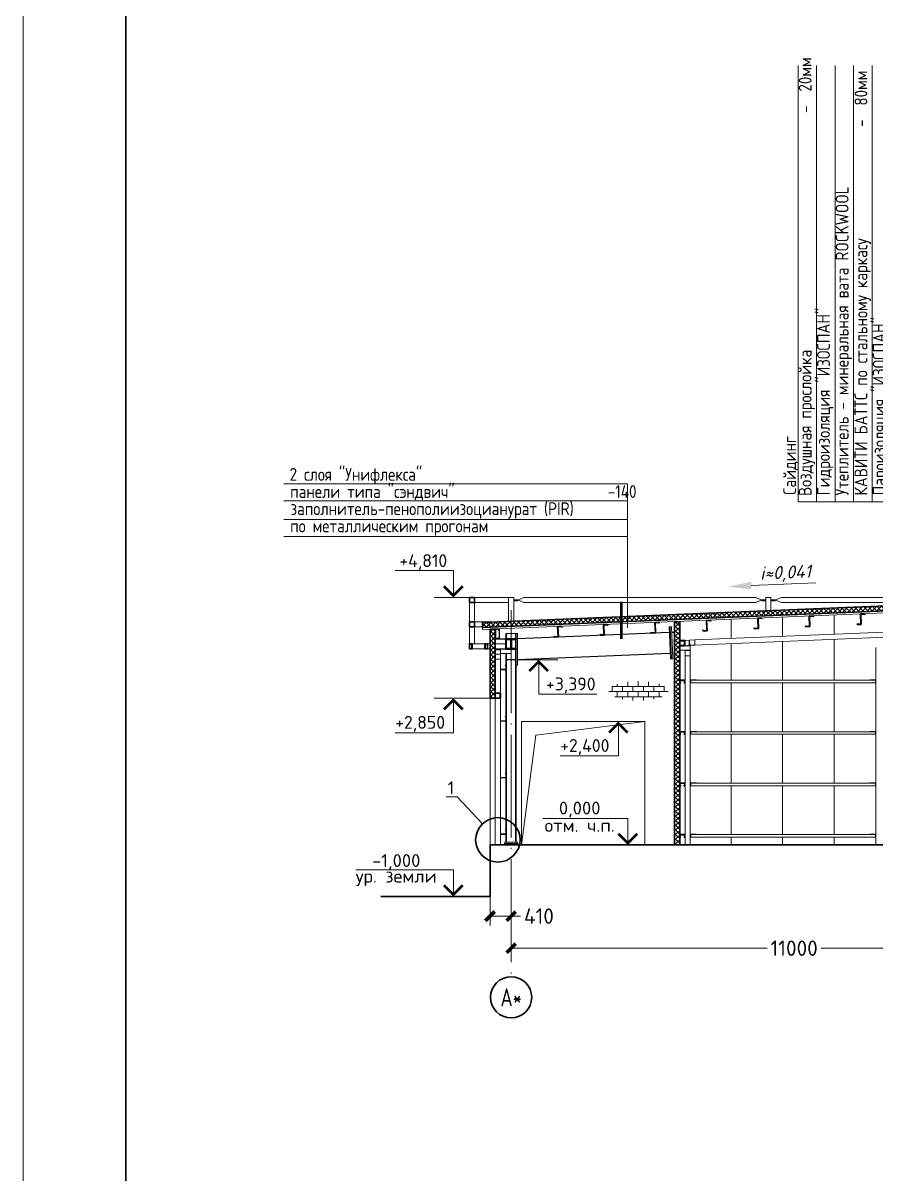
# Model space of a CAD drawing. Extents: x -965262 to 1142518, y -357520 to 71675.
# Drawn here: x -345832 to -329256, y -201892 to -179529 of the extents above; entities that cross this region are included whole.
import ezdxf

# ---------------------------------------------------------------- set-up
doc = ezdxf.new("R2010")
doc.units = 0
doc.header["$LTSCALE"] = 10
doc.linetypes.add('DOTE', pattern=[2.42, 2, -0.2, 0.02, -0.2])
doc.layers.get('0').update_dxf_attribs({"linetype": 'CONTINUOUS', "lineweight": 30})
doc.layers.get('Defpoints').update_dxf_attribs({"linetype": 'CONTINUOUS'})
doc.layers.add('DOTE', color=7, linetype='DOTE', lineweight=9)
doc.styles.add('GOST 2.304', font='isocpeur.ttf', dxfattribs={"width": 0.75, "height": 250})
doc.styles.get("Standard").update_dxf_attribs({"font": 'isocpeur.ttf', "height": 300})
doc.dimstyles.get("Standard").update_dxf_attribs({"dimscale": 100, "dimtxt": 300, "dimasz": 1.8, "dimexe": 1.8, "dimexo": 0.625, "dimgap": 0.9, "dimtad": 0, "dimdec": 0, "dimzin": 0, "dimdsep": 46, "dimtxsty": 'Standard', "dimblk": 'ARCHTICK', "dimcen": 0.9, "dimclrd": 256, "dimclre": 256, "dimclrt": 256, "dimadec": 0, "dimazin": 0, "dimtfac": 1, "dimtdec": 0, "dimtofl": 0, "dimtmove": 0, "dimatfit": 3, "dimfxl": 1, "dimtolj": 1, "dimtzin": 0, "dimlwd": 15, "dimlwe": 15, "dimarcsym": 0})
pattern_1 = [(45, (-342126.707, -358566.054), (-44.90128, 44.90128), []), (135, (-342126.707, -358566.054), (-44.90128, -44.90128), [])]

# ---------------------------------------------------------------- blocks, each defined once
blk = doc.blocks.new('A$C57D11917')
for p, q in [((-13356, 2082), (-13456, 2082)), ((-13456, 2082), (-13456, 1982)), ((-13453, 2080), (-13358, 2080)), ((-13453, 1985), (-13453, 2080)), ((-13358, 2080), (-13358, 1985)), ((-13356, 1982), (-13356, 2082)), ((-13456, 1982), (-13356, 1982)), ((-13358, 1985), (-13453, 1985)), ((-13356, 1609), (-13456, 1609)), ((-13456, 1609), (-13456, 1509)), ((-13453, 1607), (-13358, 1607)), ((-13453, 1511), (-13453, 1607)), ((-13358, 1607), (-13358, 1511)), ((-13356, 1509), (-13356, 1609)), ((-13456, 1509), (-13356, 1509)), ((-13358, 1511), (-13453, 1511)), ((-13456, 1182), (-13456, 1082)), ((-13406, 1182), (-13456, 1182)), ((-13453, 1180), (-13408, 1180)), ((-13453, 1085), (-13453, 1180)), ((-13408, 1180), (-13408, 1085)), ((-13406, 1082), (-13406, 1182)), ((-13155, 1182), (-13155, 1082)), ((-13105, 1182), (-13155, 1182)), ((-13153, 1180), (-13107, 1180)), ((-13153, 1085), (-13153, 1180)), ((-13107, 1180), (-13107, 1085)), ((-13105, 1082), (-13105, 1182)), ((-12746, 1276), (-12746, 1264)), ((-12546, 1276), (-12746, 1276)), ((-12746, 1264), (-12663, 1264)), ((-12650, 1251), (-12650, 1101)), ((-12642, 1101), (-12642, 1251)), ((-12629, 1264), (-12546, 1264)), ((-12546, 1264), (-12546, 1276)), ((-13456, 1082), (-13406, 1082)), ((-13408, 1085), (-13453, 1085)), ((-13155, 1082), (-13105, 1082)), ((-13107, 1085), (-13153, 1085)), ((-12746, 1088), (-12746, 1076)), ((-12663, 1088), (-12746, 1088)), ((-12746, 1076), (-12546, 1076)), ((-12546, 1088), (-12629, 1088)), ((-12546, 1076), (-12546, 1088))]:
    blk.add_line(p, q)
at = {"lineweight": 15}
for p, q in [((-13356, 2082), (-12696, 2082)), ((-12696, 2082), (-12696, 1619)), ((-12696, 2082), (-12596, 2082)), ((-12596, 2082), (-12596, 1623)), ((-12516, 2028), (-12596, 2028)), ((-12596, 2028), (-12596, 2019)), ((-12596, 2019), (-12516, 2019)), ((-12586, 2037), (-12586, 2028)), ((-12586, 2037), (-12501, 2037)), ((-12586, 2028), (-12501, 2028)), ((-12516, 2019), (-12516, 2028)), ((-12501, 2037), (-12401, 2082)), ((-12501, 2037), (-12501, 2028)), ((-12501, 2028), (-12401, 1982)), ((-12401, 2082), (-7891, 2082)), ((-7791, 2037), (-7891, 2082)), ((-7791, 2028), (-7891, 1982)), ((-7706, 2037), (-7791, 2037)), ((-7791, 2037), (-7791, 2028)), ((-7706, 2028), (-7791, 2028)), ((-7776, 2028), (-7696, 2028)), ((-7776, 2019), (-7776, 2028)), ((-7696, 2019), (-7776, 2019)), ((-7706, 2037), (-7706, 2028)), ((-7696, 2082), (-7696, 1826)), ((-7696, 2082), (-7596, 2082)), ((-7696, 2028), (-7696, 2019)), ((-7596, 2082), (-7596, 1830)), ((-7516, 2028), (-7596, 2028)), ((-7596, 2028), (-7596, 2019)), ((-7596, 2019), (-7516, 2019)), ((-7586, 2037), (-7586, 2028)), ((-7586, 2037), (-7501, 2037)), ((-7586, 2028), (-7501, 2028)), ((-7516, 2019), (-7516, 2028)), ((-7501, 2037), (-7401, 2082)), ((-7501, 2037), (-7501, 2028)), ((-7501, 2028), (-7401, 1982)), ((-7401, 2082), (-2046, 2082)), ((-13456, 1982), (-13456, 1609)), ((-13356, 1982), (-13356, 1609)), ((-13356, 1982), (-12696, 1982)), ((-12401, 1982), (-7891, 1982)), ((-7401, 1982), (-3908, 1982)), ((-13356, 1609), (-12932, 1609)), ((-9846, 1579), (-9838, 1394)), ((-9840, 1579), (-9846, 1579)), ((-9832, 1394), (-9840, 1579)), ((-13456, 1509), (-13456, 1082)), ((-13356, 1509), (-13356, 1182)), ((-13356, 1509), (-13202, 1509)), ((-12869, 1468), (-12875, 1468)), ((-12875, 1278), (-12875, 1468)), ((-12869, 1468), (-12869, 1278)), ((-12746, 1385), (-12746, 1276)), ((-12746, 1385), (-12734, 1385)), ((-12734, 1276), (-12734, 1385)), ((-12734, 1385), (-12558, 1385)), ((-12558, 1385), (-12558, 1276)), ((-12558, 1385), (-12546, 1385)), ((-12546, 1385), (-12522, 1385)), ((-12546, 1385), (-12546, 1276)), ((-9572, 1405), (-12522, 1283)), ((-12522, 1277), (-9572, 1399)), ((-12522, 1385), (-12522, 765)), ((-11730, 1501), (-11736, 1500)), ((-11736, 1500), (-11728, 1316)), ((-11722, 1316), (-11730, 1501)), ((-10839, 1538), (-10845, 1537)), ((-10845, 1537), (-10837, 1352)), ((-10831, 1353), (-10839, 1538)), ((-9577, 1509), (-9553, 1510)), ((-9551, 889), (-9577, 1509)), ((-9529, 1511), (-9553, 1510)), ((-9553, 1510), (-9527, 890)), ((-9553, 1510), (-9527, 890)), ((-9503, 891), (-9529, 1511)), ((-9524, 1407), (-9471, 1409)), ((-9471, 1403), (-9524, 1401)), ((-13406, 1182), (-13155, 1182)), ((-13105, 1182), (-13056, 1182)), ((-12956, 1182), (-12758, 1182)), ((-12936, 1272), (-12936, 1278)), ((-12936, 1278), (-12746, 1278)), ((-12936, 1272), (-12746, 1272)), ((-12746, 1262), (-12758, 1262)), ((-12758, 1262), (-12758, 1076)), ((-12746, 1264), (-12746, 1088)), ((-12746, 1262), (-12746, 1088)), ((-12734, 1088), (-12734, 1264)), ((-12633, 1246), (-12642, 1246)), ((-12633, 1264), (-12633, 1246)), ((-12633, 1246), (-12633, 1106)), ((-12558, 1264), (-12558, 1088)), ((-12546, 1264), (-12546, 1088)), ((-13405, 1082), (-13155, 1082)), ((-13105, 1082), (-13056, 1082)), ((-12956, 1082), (-12758, 1082)), ((-12746, 996), (-12746, -2671)), ((-12734, -2671), (-12734, 996)), ((-12642, 1106), (-12633, 1106)), ((-12633, 1106), (-12633, 1089)), ((-12558, 1076), (-12558, -2671)), ((-12546, 1076), (-12546, -2671)), ((-9556, 999), (-12522, 876)), ((-12522, 870), (-9555, 993)), ((-9508, 1001), (-9471, 1003)), ((-9471, 997), (-9507, 995)), ((-12522, 765), (-12546, 765)), ((-9527, 890), (-9551, 889)), ((-9527, 890), (-9503, 891)), ((-12771, -2671), (-12771, -2696)), ((-12771, -2671), (-12521, -2671)), ((-12521, -2671), (-12521, -2696)), ((-12521, -2696), (-12771, -2696))]:
    blk.add_line(p, q, dxfattribs=at)
for centre, start, end in [((-12663, 1251), 0, 90), ((-12629, 1251), 90, 180), ((-12663, 1101), 270, 0), ((-12629, 1101), 180, 270)]:
    blk.add_arc(centre, 13, start, end)
blk = doc.blocks.new('_ArchTick')
at = {"color": 0, "linetype": 'ByBlock', "lineweight": 0, "const_width": 0.4}
blk.add_lwpolyline([(-0.5, -0.5), (0.5, 0.5)], dxfattribs=at)
blk = doc.blocks.new('*D65')
at = {"lineweight": 15, "transparency": 16777216}
for p, q in [((-336756, -195915), (-336756, -197062)), ((-336346, -196820), (-336346, -196702)), ((-336756, -196882), (-336346, -196882)), ((-336346, -196882), (-336166, -196882))]:
    blk.add_line(p, q, dxfattribs=at)
at = {"layer": 'Defpoints', "color": 0, "lineweight": 15, "transparency": 16777216}
for p in [(-336756, -195852), (-336756, -196882), (-336346, -196882)]:
    blk.add_point(p, dxfattribs=at)
at = {"lineweight": 15, "transparency": 16777216, "xscale": 180, "yscale": 180, "zscale": 180, "rotation": 180}
blk.add_blockref('_ArchTick', (-336756, -196882), dxfattribs=at)
at = {"lineweight": 15, "transparency": 16777216, "xscale": 180, "yscale": 180, "zscale": 180}
blk.add_blockref('_ArchTick', (-336346, -196882), dxfattribs=at)
at = {"lineweight": 15, "transparency": 16777216, "insert": (-335806, -196882), "char_height": 300, "attachment_point": 5}
blk.add_mtext('\\A1;410', dxfattribs=at)
blk = doc.blocks.new('*D64')
at = {"lineweight": 15, "transparency": 16777216}
for p, q in [((-336346, -197443), (-336346, -197325)), ((-325346, -197443), (-325346, -197325)), ((-336346, -197505), (-331371, -197505)), ((-325346, -197505), (-330321, -197505))]:
    blk.add_line(p, q, dxfattribs=at)
at = {"layer": 'Defpoints', "color": 0, "lineweight": 15, "transparency": 16777216}
for p in [(-336346, -197505), (-336346, -197505), (-325346, -197505, -1451)]:
    blk.add_point(p, dxfattribs=at)
at = {"lineweight": 15, "transparency": 16777216, "xscale": 180, "yscale": 180, "zscale": 180, "rotation": 180}
blk.add_blockref('_ArchTick', (-336346, -197505), dxfattribs=at)
at = {"lineweight": 15, "transparency": 16777216, "xscale": 180, "yscale": 180, "zscale": 180}
blk.add_blockref('_ArchTick', (-325346, -197505), dxfattribs=at)
at = {"lineweight": 15, "transparency": 16777216, "insert": (-330846, -197505), "char_height": 300, "attachment_point": 5}
blk.add_mtext('\\A1;11000', dxfattribs=at)

msp = doc.modelspace()

# ---------------------------------------------------------------- hatches: boundary and pattern name
at = {"lineweight": 15}
h = msp.add_hatch(dxfattribs=at)
h.set_pattern_fill('ANSI37', color=30, scale=20)
h.set_pattern_definition(pattern_1)
h.paths.add_polyline_path([(-325347.7, -190796.8), (-325351.8, -190696.9), (-336906, -191175), (-336901.9, -191274.9)])
h = msp.add_hatch(dxfattribs=at)
h.set_pattern_fill('ANSI37', color=30, scale=20)
h.set_pattern_definition([(45, (-339032.66, -366864.93), (-44.90128, 44.90128), []), (135, (-339032.66, -366864.93), (-44.90128, -44.90128), [])])
h.paths.add_polyline_path([(-333071, -191770.9), (-333171, -191775.1), (-333171, -195498.3), (-333071, -195498.3)])
h.paths.add_polyline_path([(-333171, -191159.5), (-333071, -191159.5), (-333071, -191770.9), (-333171, -191775.1)])
h.paths.add_polyline_path([(-333171, -191160.6), (-333071, -191160.6), (-333071, -191159.5), (-333171, -191159.5)], flags=16)
h = msp.add_hatch(dxfattribs=at)
h.set_pattern_fill('ANSI37', color=30, scale=20)
h.set_pattern_definition(pattern_1)
h.paths.add_polyline_path([(-336756, -192648.3), (-336656, -192648.3), (-336656, -191308.9), (-336756, -191308.9)])
h = msp.add_hatch(dxfattribs=at)
h.set_pattern_fill('AR-B816', color=1, scale=0.5)
h.set_pattern_definition([(0, (-338856.56, -366864.93), (0, 101.6), []), (90, (-338856.56, -366864.93), (-101.6, 101.6), [101.6, -101.6])])
edge = h.paths.add_edge_path()
edge.add_ellipse((-333871.7, -192507), major_axis=(576.4, 0), ratio=0.3284225, start_angle=0, end_angle=360)

# ---------------------------------------------------------------- linework, layer by layer
for p, q in [((-330769, -180357, -4711.1), (-330769, -188831.8, -4711.1)), ((-330409.6, -180357, -4711.1), (-330409.6, -188831.8, -4711.1)), ((-330050.3, -180357, -4711.1), (-330050.3, -188831.8, -4711.1)), ((-329690.9, -180357, -4711.1), (-329690.9, -188831.8, -4711.1)), ((-329331.6, -180357, -4711.1), (-329331.6, -188831.8, -4711.1)), ((-340763, -188480.1, -3259.8), (-334084.7, -188480.1, -3259.8)), ((-334084.7, -191278.3, -3259.8), (-334084.7, -188480.1, -3259.8)), ((-340763, -188813.8, -3259.8), (-334084.7, -188813.8, -3259.8)), ((-325256, -188831.8, -4711.1), (-330769, -188831.8, -4711.1)), ((-340763, -189173.1, -3259.8), (-334084.7, -189173.1, -3259.8)), ((-340763, -189506.8, -3259.8), (-334084.7, -189506.8, -3259.8)), ((-337469.1, -190163.9, -4711.1), (-337469.1, -190690.3, -4711.1)), ((-337156, -190690.3, -4711.1), (-337839.7, -190690.3, -4711.1)), ((-336581, -191494.3, -4711.1), (-336581, -191304.3, -4711.1)), ((-336581, -191304.3, -4711.1), (-336575, -191304.3, -4711.1)), ((-336575, -191494.3, -4711.1), (-336575, -191304.3, -4711.1)), ((-325892.9, -191231, -4711.1), (-332778.3, -191515.9, -4711.1)), ((-325888.8, -191330.9, -4711.1), (-332774.1, -191615.8, -4711.1)), ((-336581, -191494.3, -4711.1), (-336575, -191494.3, -4711.1)), ((-333071, -191628.5, -4711.1), (-333071, -191713.5, -4711.1)), ((-332888.2, -191520.5, -4711.1), (-332971, -191523.9, -4711.1)), ((-332971, -191523.9, -4711.1), (-332971, -191528.5, -4711.1)), ((-332884, -191620.4, -4711.1), (-332971, -191628.5, -4711.1)), ((-332866, -191628.5, -4711.1), (-332971, -191628.5, -4711.1)), ((-332878.2, -191520.1, -4711.1), (-332888.2, -191520.5, -4711.1)), ((-332884, -191620.4, -4711.1), (-332888.2, -191520.5, -4711.1)), ((-332884, -191620.4, -4711.1), (-332874, -191620, -4711.1)), ((-332878.2, -191520.1, -4711.1), (-332778.3, -191515.9, -4711.1)), ((-332878.2, -191520.1, -4711.1), (-332778.3, -191515.9, -4711.1)), ((-332874, -191620, -4711.1), (-332878.2, -191520.1, -4711.1)), ((-332878.2, -191520.1, -4711.1), (-332878, -191523.2, -4711.1)), ((-332874, -191620, -4711.1), (-332878.2, -191520.1, -4711.1)), ((-332874.2, -191616.8, -4711.1), (-332874, -191620, -4711.1)), ((-332874, -191620, -4711.1), (-332774.1, -191615.8, -4711.1)), ((-332874, -191620, -4711.1), (-332774.1, -191615.8, -4711.1)), ((-332866, -191713.5, -4711.1), (-332866, -191628.5, -4711.1)), ((-332778.3, -191515.9, -4711.1), (-332774.1, -191615.8, -4711.1)), ((-332774.1, -191615.8, -4711.1), (-332778.3, -191515.9, -4711.1)), ((-332778.3, -191515.9, -4711.1), (-332778.1, -191519.1, -4711.1)), ((-332774.3, -191612.6, -4711.1), (-332774.1, -191615.8, -4711.1)), ((-336656, -191776.3, -4711.1), (-336656, -191696.3, -4711.1)), ((-336656, -191696.3, -4711.1), (-336346, -191696.3, -4711.1)), ((-336656, -195489.3, -4711.1), (-336656, -191706.3, -4711.1)), ((-336556, -191706.3, -4711.1), (-336656, -191706.3, -4711.1)), ((-336556, -191791.3, -4711.1), (-336656, -191791.3, -4711.1)), ((-336556, -191706.3, -4711.1), (-336556, -195489.3, -4711.1)), ((-336556, -191776.3, -4711.1), (-336346, -191776.3, -4711.1)), ((-336346, -191776.3, -4711.1), (-336346, -191696.3, -4711.1)), ((-333071, -191713.5, -4711.1), (-332866, -191713.5, -4711.1)), ((-332966, -191713.5, -4711.1), (-332966, -191723.5, -4711.1)), ((-332966, -191723.5, -4711.1), (-332866, -191723.5, -4711.1)), ((-332966, -191723.5, -4711.1), (-332966, -191823.5, -4711.1)), ((-332966, -191723.5, -4711.1), (-332866, -191723.5, -4711.1)), ((-332963.7, -191723.5, -4711.1), (-332966, -191723.5, -4711.1)), ((-332966, -191723.5, -4711.1), (-332966, -191823.5, -4711.1)), ((-332966, -191823.5, -4711.1), (-332866, -191823.5, -4711.1)), ((-332963.7, -191823.5, -4711.1), (-332966, -191823.5, -4711.1)), ((-332966, -191823.5, -4711.1), (-332866, -191823.5, -4711.1)), ((-332966, -191823.5, -4711.1), (-332966, -195489.3, -4711.1)), ((-332866, -191723.5, -4711.1), (-332868.3, -191723.5, -4711.1)), ((-332866, -191823.5, -4711.1), (-332868.3, -191823.5, -4711.1)), ((-332866, -191723.5, -4711.1), (-332866, -191713.5, -4711.1)), ((-332866, -191723.5, -4711.1), (-332866, -191823.5, -4711.1)), ((-332866, -191723.5, -4711.1), (-332866, -191823.5, -4711.1)), ((-332866, -191823.5, -4711.1), (-332866, -195489.3, -4711.1)), ((-329256, -191663.8, -4711.1), (-329256, -195489.3, -4711.1)), ((-336556, -191891.3, -4711.1), (-336656, -191891.3, -4711.1)), ((-336451.1, -192085.2, -4711.1), (-336556, -192085.2, -4711.1)), ((-336556, -192090.3, -4711.1), (-336446, -192090.3, -4711.1)), ((-336459.6, -192002.7, -4711.1), (-336462.9, -192006.6, -4711.1)), ((-336462.9, -192006.6, -4711.1), (-336451.1, -192016.5, -4711.1)), ((-336446, -192014.1, -4711.1), (-336459.6, -192002.7, -4711.1)), ((-336451.1, -192016.5, -4711.1), (-336451.1, -192085.2, -4711.1)), ((-336446, -192090.3, -4711.1), (-336446, -192014.1, -4711.1)), ((-336222, -191902.3, -4711.1), (-335439.9, -191902.2, -4711.1)), ((-335810.5, -191902.2, -4711.1), (-335810.5, -192571.5, -4711.1)), ((-332866, -192292.3, -4711.1), (-332746, -192292.3, -4711.1)), ((-332856, -192298.3, -4711.1), (-332866, -192298.3, -4711.1)), ((-332856, -192348.3, -4711.1), (-332856, -192298.3, -4711.1)), ((-332856, -192298.3, -4711.1), (-329266, -192298.3, -4711.1)), ((-332746, -192292.3, -4711.1), (-332746, -192298.3, -4711.1)), ((-329256, -192292.3, -4711.1), (-329376, -192292.3, -4711.1)), ((-329376, -192298.3, -4711.1), (-329376, -192292.3, -4711.1)), ((-329256, -192298.3, -4711.1), (-329266, -192298.3, -4711.1)), ((-329266, -192348.3, -4711.1), (-329266, -192298.3, -4711.1)), ((-332856, -192348.3, -4711.1), (-329266, -192348.3, -4711.1)), ((-336756, -192648.3, -4711.1), (-337839.7, -192648.3, -3259.8)), ((-337469.1, -192648.3, -3259.8), (-337469.1, -193317.6, -3259.8)), ((-336451.1, -193085.2, -4711.1), (-336556, -193085.2, -4711.1)), ((-336556, -193090.3, -4711.1), (-336446, -193090.3, -4711.1)), ((-336459.6, -193002.7, -4711.1), (-336462.9, -193006.6, -4711.1)), ((-336462.9, -193006.6, -4711.1), (-336451.1, -193016.5, -4711.1)), ((-336446, -193014.1, -4711.1), (-336459.6, -193002.7, -4711.1)), ((-336451.1, -193016.5, -4711.1), (-336451.1, -193085.2, -4711.1)), ((-336446, -193090.3, -4711.1), (-336446, -193014.1, -4711.1)), ((-334263, -193098.3, -4711.1), (-334263, -193767.6, -4711.1)), ((-332866, -193292.3, -4711.1), (-332746, -193292.3, -4711.1)), ((-332856, -193298.3, -4711.1), (-332866, -193298.3, -4711.1)), ((-332856, -193348.3, -4711.1), (-332856, -193298.3, -4711.1)), ((-332856, -193298.3, -4711.1), (-329266, -193298.3, -4711.1)), ((-332856, -193348.3, -4711.1), (-329266, -193348.3, -4711.1)), ((-332746, -193292.3, -4711.1), (-332746, -193298.3, -4711.1)), ((-329256, -193292.3, -4711.1), (-329376, -193292.3, -4711.1)), ((-329376, -193298.3, -4711.1), (-329376, -193292.3, -4711.1)), ((-329266, -193348.3, -4711.1), (-329266, -193298.3, -4711.1)), ((-329256, -193298.3, -4711.1), (-329266, -193298.3, -4711.1)), ((-336459.6, -194102.7, -4711.1), (-336462.9, -194106.6, -4711.1)), ((-336462.9, -194106.6, -4711.1), (-336451.1, -194116.5, -4711.1)), ((-336446, -194114.1, -4711.1), (-336459.6, -194102.7, -4711.1)), ((-336451.1, -194185.2, -4711.1), (-336556, -194185.2, -4711.1)), ((-336556, -194190.3, -4711.1), (-336446, -194190.3, -4711.1)), ((-336451.1, -194116.5, -4711.1), (-336451.1, -194185.2, -4711.1)), ((-336446, -194190.3, -4711.1), (-336446, -194114.1, -4711.1)), ((-332866, -194292.3, -4711.1), (-332746, -194292.3, -4711.1)), ((-332856, -194298.3, -4711.1), (-332866, -194298.3, -4711.1)), ((-332856, -194348.3, -4711.1), (-332856, -194298.3, -4711.1)), ((-332856, -194298.3, -4711.1), (-329266, -194298.3, -4711.1)), ((-332746, -194292.3, -4711.1), (-332746, -194298.3, -4711.1)), ((-329256, -194292.3, -4711.1), (-329376, -194292.3, -4711.1)), ((-329376, -194298.3, -4711.1), (-329376, -194292.3, -4711.1)), ((-329266, -194348.3, -4711.1), (-329266, -194298.3, -4711.1)), ((-329256, -194298.3, -4711.1), (-329266, -194298.3, -4711.1)), ((-332856, -194348.3, -4711.1), (-329266, -194348.3, -4711.1)), ((-334077.4, -195498.3, -4711.1), (-334077.4, -194985.2, -4711.1)), ((-336459.6, -195202.7, -4711.1), (-336462.9, -195206.6, -4711.1)), ((-336462.9, -195206.6, -4711.1), (-336451.1, -195216.5, -4711.1)), ((-336446, -195214.1, -4711.1), (-336459.6, -195202.7, -4711.1)), ((-336451.1, -195216.5, -4711.1), (-336451.1, -195285.2, -4711.1)), ((-336446, -195290.3, -4711.1), (-336446, -195214.1, -4711.1)), ((-336451.1, -195285.2, -4711.1), (-336556, -195285.2, -4711.1)), ((-336556, -195290.3, -4711.1), (-336446, -195290.3, -4711.1)), ((-332866, -195292.3, -4711.1), (-332746, -195292.3, -4711.1)), ((-332856, -195298.3, -4711.1), (-332866, -195298.3, -4711.1)), ((-332856, -195348.3, -4711.1), (-332856, -195298.3, -4711.1)), ((-332856, -195298.3, -4711.1), (-329266, -195298.3, -4711.1)), ((-332856, -195348.3, -4711.1), (-329266, -195348.3, -4711.1)), ((-332746, -195292.3, -4711.1), (-332746, -195298.3, -4711.1)), ((-329256, -195292.3, -4711.1), (-329376, -195292.3, -4711.1)), ((-329376, -195298.3, -4711.1), (-329376, -195292.3, -4711.1)), ((-329266, -195348.3, -4711.1), (-329266, -195298.3, -4711.1)), ((-329256, -195298.3, -4711.1), (-329266, -195298.3, -4711.1)), ((-336546, -195489.3, -4711.1), (-336656, -195489.3, -4711.1)), ((-336546, -195498.3, -4711.1), (-336656, -195498.3, -4711.1)), ((-336546, -195498.3, -4711.1), (-336546, -195489.3, -4711.1)), ((-336471, -195468.3, -4711.1), (-336499.8, -195497, -4711.1)), ((-336221, -195468.3, -4711.1), (-336192.3, -195497, -4711.1)), ((-333046, -195498.3, -4711.1), (-333046, -195489.3, -4711.1)), ((-332786, -195489.3, -4711.1), (-333046, -195489.3, -4711.1)), ((-332786, -195498.3, -4711.1), (-333046, -195498.3, -4711.1)), ((-332966, -195489.3, -4711.1), (-332866, -195489.3, -4711.1)), ((-332786, -195498.3, -4711.1), (-332786, -195489.3, -4711.1)), ((-329336, -195498.3, -4711.1), (-329336, -195489.3, -4711.1)), ((-329076, -195489.3, -4711.1), (-329336, -195489.3, -4711.1)), ((-329076, -195498.3, -4711.1), (-329336, -195498.3, -4711.1)), ((-337469.1, -196498.3, -4711.1), (-337469.1, -195985.2, -4711.1))]:
    msp.add_line(p, q, dxfattribs=at)
at = {"lineweight": 15, "ltscale": 0.3}
for p, q in [((-338601.5, -190163.9, -4711.1), (-337469.1, -190163.9, -4711.1)), ((-334678.1, -192571.5, -4711.1), (-335810.5, -192571.5, -4711.1)), ((-338601.5, -193317.6, -3259.8), (-337469.1, -193317.6, -3259.8)), ((-335395.4, -193767.6, -4711.1), (-334263, -193767.6, -4711.1)), ((-335732.3, -194985.2, -4711.1), (-334077.4, -194985.2, -4711.1)), ((-339367.1, -195985.2, -4711.1), (-337469.1, -195985.2, -4711.1))]:
    msp.add_line(p, q, dxfattribs=at)
at = {"lineweight": 15, "ltscale": 100}
msp.add_line((-331678.5, -190460.7, -7970.9), (-330425.7, -190408.9, -7970.9), dxfattribs=at)
at = {"color": 30}
for p, q in [((-336906, -191175, -4711.1), (-325351.8, -190696.9, -4711.1)), ((-336901.9, -191274.9, -4711.1), (-325347.7, -190796.8, -4711.1)), ((-336901.9, -191274.9, -4711.1), (-336906, -191175, -4711.1)), ((-333171, -191160.6, -4711.1), (-333171, -195498.3, -4711.1)), ((-333171, -191160.6, -4711.1), (-333071, -191160.6, -4711.1)), ((-333071, -191160.6, -4711.1), (-333071, -195498.3, -4711.1)), ((-336756, -192648.3, -4711.1), (-336756, -191308.9, -4711.1)), ((-336756, -191308.9, -4711.1), (-336656, -191308.9, -4711.1)), ((-336656, -192648.3, -4711.1), (-336656, -191308.9, -4711.1)), ((-336656, -192648.3, -4711.1), (-336756, -192648.3, -4711.1)), ((-333171, -195498.3, -4711.1), (-333071, -195498.3, -4711.1))]:
    msp.add_line(p, q, dxfattribs=at)
at = {"color": 30, "lineweight": 15}
for p, q in [((-336900.2, -191314.9, -4711.1), (-325346, -190836.8, -4711.1)), ((-336901.9, -191274.9, -4711.1), (-336900.2, -191314.9, -4711.1)), ((-336756, -192648.3, -4711.1), (-336756, -195498.3, -4711.1)), ((-336656, -192648.3, -4711.1), (-336656, -195498.3, -4711.1)), ((-336756, -195498.3, -4711.1), (-336656, -195498.3, -4711.1))]:
    msp.add_line(p, q, dxfattribs=at)
at = {"lineweight": 50}
msp.add_line((-334206.6, -190777.3, -3259.8), (-334206.6, -191497, -3259.8), dxfattribs=at)
for p, q in [((-333552, -191176.3, -4711.1), (-333476, -191173.2, -4711.1)), ((-333543.9, -191374.1, -4711.1), (-333552, -191176.3, -4711.1)), ((-333478.1, -191178.3, -4711.1), (-333546.8, -191181.2, -4711.1)), ((-333546.8, -191181.2, -4711.1), (-333538.6, -191378.9, -4711.1)), ((-333467.8, -191189.7, -4711.1), (-333478.1, -191178.3, -4711.1)), ((-333476, -191173.2, -4711.1), (-333464, -191186.3, -4711.1)), ((-333464, -191186.3, -4711.1), (-333467.8, -191189.7, -4711.1)), ((-332552.9, -191135, -4711.1), (-332476.8, -191131.8, -4711.1)), ((-332544.7, -191332.7, -4711.1), (-332552.9, -191135, -4711.1)), ((-332479, -191137, -4711.1), (-332547.6, -191139.8, -4711.1)), ((-332547.6, -191139.8, -4711.1), (-332539.4, -191337.6, -4711.1)), ((-332468.6, -191148.4, -4711.1), (-332479, -191137, -4711.1)), ((-332476.8, -191131.8, -4711.1), (-332464.9, -191145, -4711.1)), ((-332464.9, -191145, -4711.1), (-332468.6, -191148.4, -4711.1)), ((-331553.8, -191093.6, -4711.1), (-331477.7, -191090.5, -4711.1)), ((-331545.6, -191291.4, -4711.1), (-331553.8, -191093.6, -4711.1)), ((-331479.8, -191095.7, -4711.1), (-331548.5, -191098.5, -4711.1)), ((-331548.5, -191098.5, -4711.1), (-331540.3, -191296.3, -4711.1)), ((-331469.5, -191107, -4711.1), (-331479.8, -191095.7, -4711.1)), ((-331477.7, -191090.5, -4711.1), (-331465.7, -191103.6, -4711.1)), ((-331465.7, -191103.6, -4711.1), (-331469.5, -191107, -4711.1)), ((-330554.6, -191052.3, -4711.1), (-330478.5, -191049.2, -4711.1)), ((-330546.4, -191250.1, -4711.1), (-330554.6, -191052.3, -4711.1)), ((-330480.7, -191054.3, -4711.1), (-330549.3, -191057.2, -4711.1)), ((-330549.3, -191057.2, -4711.1), (-330541.1, -191254.9, -4711.1)), ((-330470.3, -191065.7, -4711.1), (-330480.7, -191054.3, -4711.1)), ((-330478.5, -191049.2, -4711.1), (-330466.6, -191062.3, -4711.1)), ((-330466.6, -191062.3, -4711.1), (-330470.3, -191065.7, -4711.1)), ((-329555.5, -191011, -4711.1), (-329479.4, -191007.8, -4711.1)), ((-329547.3, -191208.7, -4711.1), (-329555.5, -191011, -4711.1)), ((-329481.6, -191013, -4711.1), (-329550.2, -191015.8, -4711.1)), ((-329550.2, -191015.8, -4711.1), (-329542, -191213.6, -4711.1)), ((-329471.2, -191024.4, -4711.1), (-329481.6, -191013, -4711.1)), ((-329479.4, -191007.8, -4711.1), (-329467.4, -191020.9, -4711.1)), ((-329467.4, -191020.9, -4711.1), (-329471.2, -191024.4, -4711.1)), ((-336656, -191314.1, -4711.1), (-336656, -191484.3, -4711.1)), ((-336651, -191314.3, -4711.1), (-336651, -191484.3, -4711.1)), ((-336646, -191304.3, -4711.1), (-336591, -191304.3, -4711.1)), ((-336646, -191309.3, -4711.1), (-336591, -191309.3, -4711.1)), ((-336586, -191314.3, -4711.1), (-336586, -191329.3, -4711.1)), ((-336586, -191329.3, -4711.1), (-336581, -191329.3, -4711.1)), ((-336581, -191314.3, -4711.1), (-336581, -191329.3, -4711.1)), ((-335442.4, -191254.5, -4711.1), (-335366.4, -191251.4, -4711.1)), ((-335434.2, -191452.3, -4711.1), (-335442.4, -191254.5, -4711.1)), ((-335368.5, -191256.6, -4711.1), (-335437.1, -191259.4, -4711.1)), ((-335437.1, -191259.4, -4711.1), (-335429, -191457.2, -4711.1)), ((-335358.1, -191267.9, -4711.1), (-335368.5, -191256.6, -4711.1)), ((-335366.4, -191251.4, -4711.1), (-335354.4, -191264.5, -4711.1)), ((-335354.4, -191264.5, -4711.1), (-335358.1, -191267.9, -4711.1)), ((-334625.8, -191410.3, -4711.1), (-334622, -191406.9, -4711.1)), ((-334613.8, -191423.4, -4711.1), (-334625.8, -191410.3, -4711.1)), ((-334622, -191406.9, -4711.1), (-334611.6, -191418.3, -4711.1)), ((-334537.7, -191420.3, -4711.1), (-334613.8, -191423.4, -4711.1)), ((-334611.6, -191418.3, -4711.1), (-334543, -191415.4, -4711.1)), ((-334551.2, -191217.7, -4711.1), (-334475.1, -191214.5, -4711.1)), ((-334543, -191415.4, -4711.1), (-334551.2, -191217.7, -4711.1)), ((-334477.3, -191219.7, -4711.1), (-334545.9, -191222.5, -4711.1)), ((-334545.9, -191222.5, -4711.1), (-334537.7, -191420.3, -4711.1)), ((-334466.9, -191231.1, -4711.1), (-334477.3, -191219.7, -4711.1)), ((-334475.1, -191214.5, -4711.1), (-334463.2, -191227.6, -4711.1)), ((-334463.2, -191227.6, -4711.1), (-334466.9, -191231.1, -4711.1)), ((-333626.6, -191369, -4711.1), (-333622.9, -191365.6, -4711.1)), ((-333614.6, -191382.1, -4711.1), (-333626.6, -191369, -4711.1)), ((-333622.9, -191365.6, -4711.1), (-333612.5, -191376.9, -4711.1)), ((-333538.6, -191378.9, -4711.1), (-333614.6, -191382.1, -4711.1)), ((-333612.5, -191376.9, -4711.1), (-333543.9, -191374.1, -4711.1)), ((-332627.5, -191327.6, -4711.1), (-332623.7, -191324.2, -4711.1)), ((-332615.5, -191340.8, -4711.1), (-332627.5, -191327.6, -4711.1)), ((-332623.7, -191324.2, -4711.1), (-332613.3, -191335.6, -4711.1)), ((-332539.4, -191337.6, -4711.1), (-332615.5, -191340.8, -4711.1)), ((-332613.3, -191335.6, -4711.1), (-332544.7, -191332.7, -4711.1)), ((-331628.3, -191286.3, -4711.1), (-331624.6, -191282.9, -4711.1)), ((-331616.4, -191299.4, -4711.1), (-331628.3, -191286.3, -4711.1)), ((-331624.6, -191282.9, -4711.1), (-331614.2, -191294.2, -4711.1)), ((-331540.3, -191296.3, -4711.1), (-331616.4, -191299.4, -4711.1)), ((-331614.2, -191294.2, -4711.1), (-331545.6, -191291.4, -4711.1)), ((-330629.2, -191245, -4711.1), (-330625.4, -191241.5, -4711.1)), ((-330617.2, -191258.1, -4711.1), (-330629.2, -191245, -4711.1)), ((-330625.4, -191241.5, -4711.1), (-330615.1, -191252.9, -4711.1)), ((-330541.1, -191254.9, -4711.1), (-330617.2, -191258.1, -4711.1)), ((-330615.1, -191252.9, -4711.1), (-330546.4, -191250.1, -4711.1)), ((-329630, -191203.6, -4711.1), (-329626.3, -191200.2, -4711.1)), ((-329618.1, -191216.7, -4711.1), (-329630, -191203.6, -4711.1)), ((-329626.3, -191200.2, -4711.1), (-329615.9, -191211.6, -4711.1)), ((-329542, -191213.6, -4711.1), (-329618.1, -191216.7, -4711.1)), ((-329615.9, -191211.6, -4711.1), (-329547.3, -191208.7, -4711.1)), ((-336646, -191489.3, -4711.1), (-336591, -191489.3, -4711.1)), ((-336646, -191494.3, -4711.1), (-336591, -191494.3, -4711.1)), ((-336586, -191469.3, -4711.1), (-336581, -191469.3, -4711.1)), ((-336586, -191469.3, -4711.1), (-336586, -191484.3, -4711.1)), ((-336581, -191469.3, -4711.1), (-336581, -191484.3, -4711.1)), ((-335517, -191447.2, -4711.1), (-335513.2, -191443.8, -4711.1)), ((-335505, -191460.3, -4711.1), (-335517, -191447.2, -4711.1)), ((-335513.2, -191443.8, -4711.1), (-335502.9, -191455.1, -4711.1)), ((-335429, -191457.2, -4711.1), (-335505, -191460.3, -4711.1)), ((-335502.9, -191455.1, -4711.1), (-335434.2, -191452.3, -4711.1)), ((-333071, -191528.5, -4711.1), (-332971, -191528.5, -4711.1)), ((-333071, -191628.5, -4711.1), (-333071, -191528.5, -4711.1)), ((-332971, -191628.5, -4711.1), (-333071, -191628.5, -4711.1)), ((-332974.2, -191531.7, -4711.1), (-333067.8, -191531.7, -4711.1)), ((-333067.8, -191531.7, -4711.1), (-333067.8, -191625.3, -4711.1)), ((-333067.8, -191625.3, -4711.1), (-332974.2, -191625.3, -4711.1)), ((-332974.2, -191625.3, -4711.1), (-332974.2, -191531.7, -4711.1)), ((-332971, -191528.5, -4711.1), (-332971, -191628.5, -4711.1)), ((-333071, -192348.3, -4711.1), (-333071, -192298.3, -4711.1)), ((-333071, -192298.3, -4711.1), (-332971, -192298.3, -4711.1)), ((-332973.3, -192300.6, -4711.1), (-333068.7, -192300.6, -4711.1)), ((-333068.7, -192300.6, -4711.1), (-333068.7, -192346, -4711.1)), ((-332973.3, -192346, -4711.1), (-332973.3, -192300.6, -4711.1)), ((-332971, -192298.3, -4711.1), (-332971, -192348.3, -4711.1)), ((-333051, -192348.3, -4711.1), (-333071, -192348.3, -4711.1)), ((-333068.7, -192346, -4711.1), (-333051, -192346, -4711.1)), ((-333051, -192346, -4711.1), (-333051, -192348.3, -4711.1)), ((-332991, -192348.3, -4711.1), (-332991, -192346, -4711.1)), ((-332991, -192346, -4711.1), (-332973.3, -192346, -4711.1)), ((-332971, -192348.3, -4711.1), (-332991, -192348.3, -4711.1)), ((-336556, -192548.3, -4711.1), (-336656, -192548.3, -4711.1)), ((-336656, -192548.3, -4711.1), (-336656, -192648.3, -4711.1)), ((-336556, -192648.3, -4711.1), (-336656, -192648.3, -4711.1)), ((-336558.3, -192550.6, -4711.1), (-336653.7, -192550.6, -4711.1)), ((-336653.7, -192646, -4711.1), (-336653.7, -192550.6, -4711.1)), ((-336558.3, -192646, -4711.1), (-336653.7, -192646, -4711.1)), ((-336558.3, -192550.6, -4711.1), (-336558.3, -192646, -4711.1)), ((-336556, -192548.3, -4711.1), (-336556, -192648.3, -4711.1)), ((-333071, -193348.3, -4711.1), (-333071, -193298.3, -4711.1)), ((-333071, -193298.3, -4711.1), (-332971, -193298.3, -4711.1)), ((-333051, -193348.3, -4711.1), (-333071, -193348.3, -4711.1)), ((-332973.3, -193300.6, -4711.1), (-333068.7, -193300.6, -4711.1)), ((-333068.7, -193300.6, -4711.1), (-333068.7, -193346, -4711.1)), ((-333068.7, -193346, -4711.1), (-333051, -193346, -4711.1)), ((-333051, -193346, -4711.1), (-333051, -193348.3, -4711.1)), ((-332991, -193348.3, -4711.1), (-332991, -193346, -4711.1)), ((-332991, -193346, -4711.1), (-332973.3, -193346, -4711.1)), ((-332971, -193348.3, -4711.1), (-332991, -193348.3, -4711.1)), ((-332973.3, -193346, -4711.1), (-332973.3, -193300.6, -4711.1)), ((-332971, -193298.3, -4711.1), (-332971, -193348.3, -4711.1)), ((-333071, -194348.3, -4711.1), (-333071, -194298.3, -4711.1)), ((-333071, -194298.3, -4711.1), (-332971, -194298.3, -4711.1)), ((-332973.3, -194300.6, -4711.1), (-333068.7, -194300.6, -4711.1)), ((-333068.7, -194300.6, -4711.1), (-333068.7, -194346, -4711.1)), ((-332973.3, -194346, -4711.1), (-332973.3, -194300.6, -4711.1)), ((-332971, -194298.3, -4711.1), (-332971, -194348.3, -4711.1)), ((-333051, -194348.3, -4711.1), (-333071, -194348.3, -4711.1)), ((-333068.7, -194346, -4711.1), (-333051, -194346, -4711.1)), ((-333051, -194346, -4711.1), (-333051, -194348.3, -4711.1)), ((-332991, -194348.3, -4711.1), (-332991, -194346, -4711.1)), ((-332991, -194346, -4711.1), (-332973.3, -194346, -4711.1)), ((-332971, -194348.3, -4711.1), (-332991, -194348.3, -4711.1)), ((-333071, -195348.3, -4711.1), (-333071, -195298.3, -4711.1)), ((-333071, -195298.3, -4711.1), (-332971, -195298.3, -4711.1)), ((-333051, -195348.3, -4711.1), (-333071, -195348.3, -4711.1)), ((-332973.3, -195300.6, -4711.1), (-333068.7, -195300.6, -4711.1)), ((-333068.7, -195300.6, -4711.1), (-333068.7, -195346, -4711.1)), ((-333068.7, -195346, -4711.1), (-333051, -195346, -4711.1)), ((-333051, -195346, -4711.1), (-333051, -195348.3, -4711.1)), ((-332991, -195348.3, -4711.1), (-332991, -195346, -4711.1)), ((-332991, -195346, -4711.1), (-332973.3, -195346, -4711.1)), ((-332971, -195348.3, -4711.1), (-332991, -195348.3, -4711.1)), ((-332973.3, -195346, -4711.1), (-332973.3, -195300.6, -4711.1)), ((-332971, -195298.3, -4711.1), (-332971, -195348.3, -4711.1))]:
    msp.add_line(p, q)
at = {"color": 30, "lineweight": 5}
for p, q in [((-332071, -191115, -4711.1), (-332071, -191486.7, -4711.1)), ((-331071, -191073.7, -4711.1), (-331071, -191445.3, -4711.1)), ((-330071, -191032.3, -4711.1), (-330071, -191403.9, -4711.1)), ((-332071, -191586.7, -4711.1), (-332071, -192298.3, -4711.1)), ((-331071, -191545.4, -4711.1), (-331071, -192298.3, -4711.1)), ((-330071, -191504, -4711.1), (-330071, -192298.3, -4711.1)), ((-332071, -192348.3, -4711.1), (-332071, -193298.3, -4711.1)), ((-331071, -192348.3, -4711.1), (-331071, -193298.3, -4711.1)), ((-330071, -192348.3, -4711.1), (-330071, -193298.3, -4711.1)), ((-332071, -193348.3, -4711.1), (-332071, -194298.3, -4711.1)), ((-331071, -193348.3, -4711.1), (-331071, -194298.3, -4711.1)), ((-330071, -193348.3, -4711.1), (-330071, -194298.3, -4711.1)), ((-332071, -194348.3, -4711.1), (-332071, -195298.3, -4711.1)), ((-331071, -194348.3, -4711.1), (-331071, -195298.3, -4711.1)), ((-330071, -194348.3, -4711.1), (-330071, -195298.3, -4711.1)), ((-332071, -195348.3, -4711.1), (-332071, -195498.3, -4711.1)), ((-331071, -195348.3, -4711.1), (-331071, -195498.3, -4711.1)), ((-330071, -195348.3, -4711.1), (-330071, -195498.3, -4711.1))]:
    msp.add_line(p, q, dxfattribs=at)
at = {"lineweight": 15, "extrusion": (0, 1, 0)}
for p, q in [((-336556, -192090.3, -4711.1), (-336446, -192090.3, -4711.1)), ((-336258.5, -191896.2, -4711.1), (-336433.5, -191896.2, -4711.1)), ((-336433.5, -191896.2, -4711.1), (-336433.5, -191905.2, -4711.1)), ((-336258.5, -191905.2, -4711.1), (-336433.5, -191905.2, -4711.1)), ((-336258.5, -191905.2, -4711.1), (-336258.5, -191896.2, -4711.1)), ((-336446, -192096.3, -4711.1), (-336556, -192096.3, -4711.1)), ((-336556, -193090.3, -4711.1), (-336446, -193090.3, -4711.1)), ((-336446, -193096.3, -4711.1), (-336556, -193096.3, -4711.1)), ((-336556, -194190.3, -4711.1), (-336446, -194190.3, -4711.1)), ((-336446, -194196.3, -4711.1), (-336556, -194196.3, -4711.1)), ((-336556, -195290.3, -4711.1), (-336446, -195290.3, -4711.1)), ((-336446, -195296.3, -4711.1), (-336556, -195296.3, -4711.1))]:
    msp.add_line(p, q, dxfattribs=at)
at = {"color": 1, "lineweight": 15, "ltscale": 100}
for p, q in [((-336146, -193098.3, -4711.1), (-336146, -195498.3, -4711.1)), ((-333746, -193098.3, -4711.1), (-333746, -195498.3, -4711.1))]:
    msp.add_line(p, q, dxfattribs=at)
at = {"color": 1, "lineweight": 15, "extrusion": (1.83697e-16, 0, -1)}
msp.add_line((-336146, -193098.3, -4711.1), (-333746, -193098.3, -4711.1), dxfattribs=at)
at = {"color": 1, "lineweight": 15}
for p, q in [((-333746, -193098.3, -4711.1), (-335864, -193365.3, -4711.1)), ((-335864, -193365.3, -4711.1), (-336146, -195498.3, -4711.1))]:
    msp.add_line(p, q, dxfattribs=at)
at = {"color": 5, "lineweight": 15}
for p, q in [((-337606.8, -194563.3, -9422.1), (-337396.6, -194563.3, -9422.1)), ((-337396.6, -194563.3, -9422.1), (-336901.2, -195086.5, -6477.3))]:
    msp.add_line(p, q, dxfattribs=at)
at = {"extrusion": (1.83697e-16, 0, -1)}
for p, q in [((-336756, -195498.3, -4711.1), (-264911, -195498.3, -4711.1)), ((-336756, -196498.3, -4711.1), (-336756, -195498.3, -4711.1)), ((-338876, -196498.3, -4711.1), (-336756, -196498.3, -4711.1))]:
    msp.add_line(p, q, dxfattribs=at)
at = {"lineweight": 15, "elevation": -3259.8}
msp.add_lwpolyline([(-226932.4, -240087.8), (-226932.4, -155987.8), (-345832.4, -155987.8), (-345832.4, -240087.8)], close=True, dxfattribs=at)
at = {"elevation": -3259.8}
msp.add_lwpolyline([(-227432.4, -239587.8), (-227432.4, -156487.8), (-343832.4, -156487.8), (-343832.4, -239587.8)], close=True, dxfattribs=at)
at = {"lineweight": 15, "const_width": 50}
for points, elevation in [([(-337651.4, -190472.6), (-337469.1, -190654.9), (-337286.8, -190472.6)], -4711.1), ([(-335628.1, -192119.9), (-335810.5, -191937.6), (-335992.8, -192119.9)], -4711.1), ([(-337651.4, -192865.9), (-337469.1, -192683.6), (-337286.8, -192865.9)], -3259.8), ([(-334445.3, -193315.9), (-334263, -193133.6), (-334080.7, -193315.9)], -4711.1), ([(-334259.7, -195280.6), (-334077.4, -195462.9), (-333895, -195280.6)], -4711.1), ([(-337651.4, -196280.6), (-337469.1, -196462.9), (-337286.8, -196280.6)], -4711.1)]:
    msp.add_lwpolyline(points, dxfattribs=dict(at, elevation=elevation))
at = {"color": 5}
msp.add_circle((-336604, -195400.2, -4711.1), 432.2, dxfattribs=at)
for centre, radius, start, end in [((-336646, -191314.3, -4711.1), 10, 90, 180), ((-336646, -191314.3, -4711.1), 5, 90, 180), ((-336591, -191314.3, -4711.1), 10, 0, 90), ((-336591, -191314.3, -4711.1), 5, 0, 90), ((-336646, -191484.3, -4711.1), 10, 180, 270), ((-336646, -191484.3, -4711.1), 5, 180, 270), ((-336591, -191484.3, -4711.1), 10, 270, 0), ((-336591, -191484.3, -4711.1), 5, 270, 0)]:
    msp.add_arc(centre, radius, start, end)
at = {"lineweight": 15, "ltscale": 100}
msp.add_solid([(-331681.6, -190385.8, -7970.9), (-331675.4, -190535.7, -7970.9), (-332128.1, -190479.3, -7970.9)], dxfattribs=at)
at = {"layer": 'DOTE', "ltscale": 100}
msp.add_line((-336346, -190936.8, -4711.1), (-336346, -198059.6, -4711.1), dxfattribs=at)
at = {"layer": 'DOTE', "linetype": 'Continuous', "lineweight": 30}
msp.add_circle((-336346, -198459.6, -4711.1), 400, dxfattribs=at)

# ---------------------------------------------------------------- block references
msp.add_blockref('A$C57D11917', (-323700.5, -192772.7, -4711.1))

# ---------------------------------------------------------------- texts
at = {"style": 'GOST 2.304', "width": 0.85}
for s, p in [('Воздушная прослойка                                  -  20мм', (-330507.5, -188719, -4711.1)), ('КАВИТИ БАТТС по стальному каркасу                -  80мм', (-329423.2, -188710.6, -4711.1)), ('Утеплитель - минеральная вата ROCKWOOL', (-329789.1, -188708.2, -4711.1)), ('Гидроизоляция "ИЗОСПАН"', (-330151.5, -188708.2, -4711.1)), ('Пароизоляция "ИЗОСПАН"', (-329068, -188708.2, -4711.1)), ('Сайдинг', (-330808.7, -188698.1, -4711.1))]:
    msp.add_text(s, height=250, rotation=90, dxfattribs=at).set_placement(p)
for s, p in [('2 слоя "Унифлекса"', (-340651.1, -188423.7, -3259.8)), ('панели типа "сэндвич"                      -140', (-340639.4, -188757.4, -3259.8)), ('заполнитель-пенополиизоцианурат (PIR)', (-340632, -189090.2, -3259.8)), ('по металлическим прогонам', (-340639.4, -189424.7, -3259.8))]:
    msp.add_text(s, height=250, dxfattribs=at).set_placement(p)
at = {"style": 'GOST 2.304'}
for s, p in [('+4,810', (-338517.5, -190100.5, -4711.1)), ('+3,390', (-335668.3, -192495.7, -4711.1)), ('+2,850', (-338598.7, -193241.7, -3259.8)), ('+2,400', (-335392.6, -193691.7, -4711.1))]:
    msp.add_text(s, height=250, dxfattribs=at).set_placement(p)
at = {"color": 5, "style": 'GOST 2.304'}
msp.add_text('1', height=250, dxfattribs=at).set_placement((-337576.9, -194514, -9422.1))
at = {"ltscale": 25, "insert": (-331092.1, -190232.6, -7970.9), "char_height": 250, "width": 1627.445, "attachment_point": 5, "rotation": 2.36925, "style": 'GOST 2.304'}
msp.add_mtext('{\\fISOCPEUR|b0|i1|c204|p34;\\W1; i≈0,041}', dxfattribs=at)
at = {"char_height": 250, "attachment_point": 5, "style": 'GOST 2.304'}
for s, insert, width in [('{\\W1.05;0,000}', (-335014.5, -194811.3, -4711.1), 1000), ('{\\W1.05;отм. ч.п.}', (-335014.5, -195119.1, -4711.1), 1762.533), ('{\\W1.05;-1,000}', (-338579.6, -195831.3, -4711.1), 1000), ('{\\W1.05;ур. земли}', (-338579.6, -196139.1, -4711.1), 1554.702)]:
    msp.add_mtext(s, dxfattribs=dict(at, insert=insert, width=width))
at = {"layer": 'DOTE', "linetype": 'Continuous', "lineweight": 30, "ltscale": 100, "insert": (-336346, -198459.6, -4711.1), "char_height": 350, "width": 800, "attachment_point": 5, "style": 'GOST 2.304'}
msp.add_mtext('А*', dxfattribs=at)

# ---------------------------------------------------------------- dimensions: what is measured, and where the dimension line sits
at = {"lineweight": 15}
dim = msp.add_linear_dim(base=(-336756, -196882.3, -3259.8), p1=(-336346, -196882.3, -3259.8), p2=(-336756, -195852.1, -3259.8), dimstyle='Standard', dxfattribs=at)
dim.commit()
dim.dimension.update_dxf_attribs({"geometry": '*D65', "text_midpoint": (-335806, -196882.3, -3259.8), "dimtype": 160})
dim = msp.add_linear_dim(base=(-336346, -197505.1, -3259.8), p1=(-325346, -197505.1, -4711.1), p2=(-336346, -197505.1, -3259.8), dimstyle='Standard', dxfattribs=at)
dim.commit()
dim.dimension.update_dxf_attribs({"geometry": '*D64', "text_midpoint": (-330846, -197505.1, -3259.8)})

doc.saveas('drawing.dxf')
